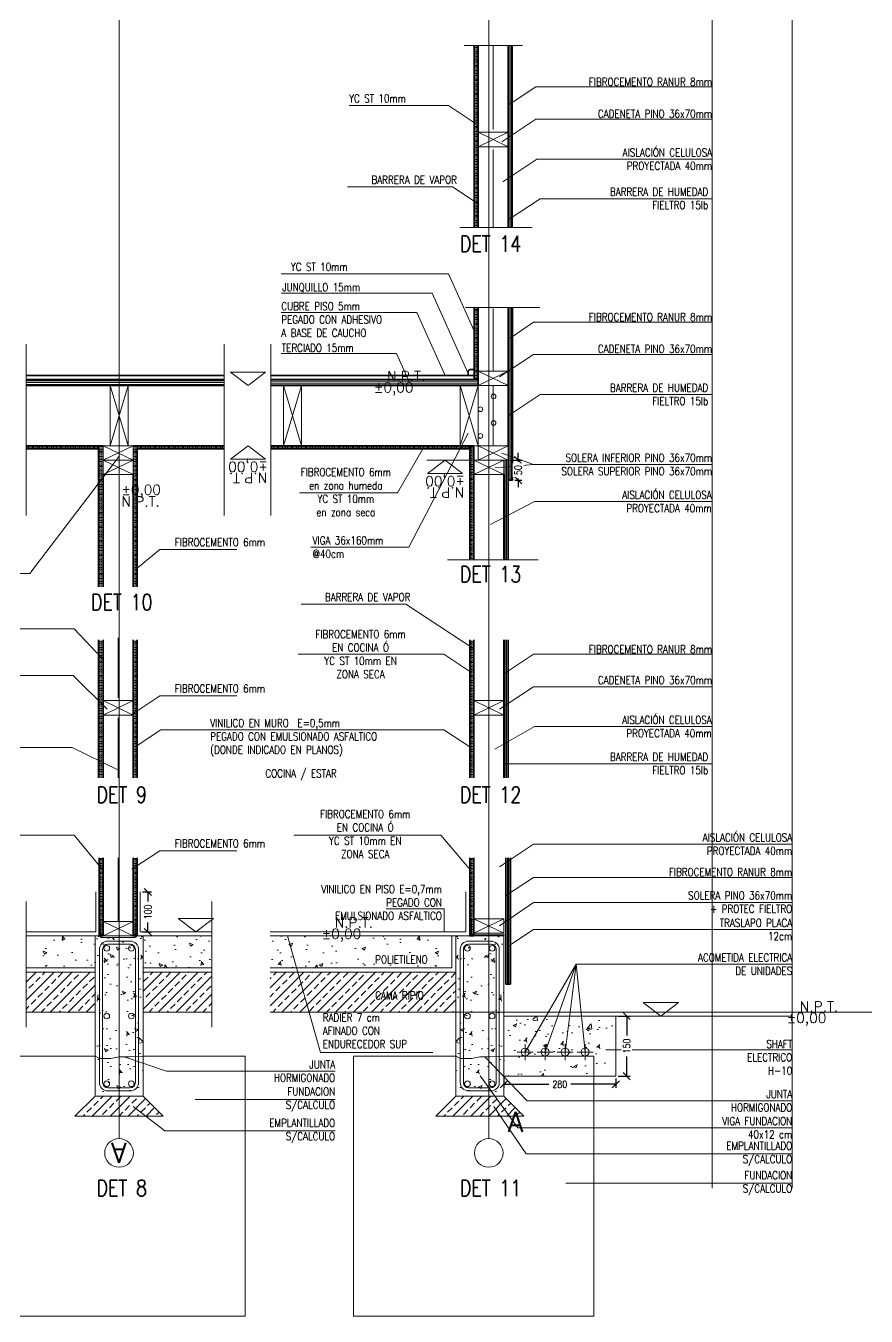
# Model space of a CAD drawing. Header units: metres. Extents: x -2 to 690, y -116 to 73.
# Drawn here: x 513.34 to 515.439, y 6.736 to 9.96 of the extents above; entities that cross this region are included whole.
import ezdxf
from ezdxf.enums import TextEntityAlignment as Align

# ---------------------------------------------------------------- set-up
doc = ezdxf.new("R2010")
doc.units = ezdxf.units.M
doc.header["$LTSCALE"] = 5
doc.header["$MEASUREMENT"] = 0
doc.linetypes.add('HIDDEN', pattern=[0.375, 0.25, -0.125])
doc.layers.get('0').update_dxf_attribs({"color": 30})
doc.layers.get('DEFPOINTS').update_dxf_attribs({"color": 210})
doc.layers.add('_AUX', color=210, linetype='Continuous', lineweight=18, plot=False)
for name, color, linetype, lineweight in [('A-ANNO-DIMS', 3, 'Continuous', 18), ('A-ANNO-SYMB', 3, 'Continuous', 18), ('A-ANNO-TEXT', 3, 'Continuous', 18), ('A-DETL-PATT', 8, 'Continuous', 18), ('A-ELEV-IDEN', 3, 'Continuous', 18), ('A-ELEV-MBE1', 7, 'Continuous', 35), ('A-WALL-PATT', 8, 'Continuous', 18), ('A-WALL-STUD', 3, 'Continuous', 18)]:
    doc.layers.add(name, color=color, linetype=linetype, lineweight=lineweight)
doc.styles.add('E-ROMANS', font='romans.shx', dxfattribs={"width": 0.8})
doc.dimstyles.new('E-0010_TICK_18', dxfattribs={"dimscale": 0.001, "dimtxt": 18, "dimasz": 18, "dimexe": 9, "dimexo": 6, "dimgap": 9, "dimtad": 0, "dimdec": 0, "dimlfac": 1000, "dimzin": 0, "dimdsep": 46, "dimtxsty": 'E-ROMANS', "dimblk": 'OBLIQUE', "dimcen": 9, "dimclrd": 256, "dimclre": 256, "dimclrt": 256, "dimadec": 0, "dimazin": 0, "dimtfac": 1, "dimtdec": 0, "dimtmove": 1, "dimatfit": 3, "dimldrblk": 'OPEN90', "dimfxl": 1, "dimtfill": 1, "dimtolj": 1, "dimtzin": 0, "dimarcsym": 0})
pattern_1 = [(0, (2.196375, 0), (0, 0.00635), []), (0, (2.196375, 0.003175), (0, 0.00635), [0.003175, -0.0015875])]
pattern_2 = [(90, (-2e-13, 0), (-0.003175, 7e-19), [])]
pattern_3 = [(90, (-2e-13, 0), (-0.00635, 1e-17), []), (90, (-0.003175, 0), (-0.00635, 1e-17), [0.003175, -0.0015875])]
pattern_4 = [(180, (1025.8701426, -2e-12), (1e-17, 0.00635), []), (180, (1025.8701426, 0.003175), (1e-17, 0.00635), [0.003175, -0.0015875])]
pattern_5 = [(180, (1025.8701426, 0.477), (1e-17, 0.00635), []), (180, (1025.8701426, 0.480175), (1e-17, 0.00635), [0.003175, -0.0015875])]

# ---------------------------------------------------------------- blocks, each defined once
blk = doc.blocks.new('_Oblique')
at = {"color": 0, "linetype": 'ByBlock', "lineweight": -2}
blk.add_line((-0.5, -0.5), (0.5, 0.5), dxfattribs=at)
blk = doc.blocks.new('*D1067')
at = {"layer": 'A-ANNO-DIMS', "lineweight": -2, "transparency": 16777216}
for p, q in [((514.5508, 8.8754), (514.5788, 8.8754)), ((514.5698, 8.8754), (514.5698, 8.8934)), ((514.5698, 8.8754), (514.5698, 8.8711)), ((514.5618, 8.8254), (514.5788, 8.8254)), ((514.5698, 8.8254), (514.5698, 8.8298)), ((514.5698, 8.8254), (514.5698, 8.8074))]:
    blk.add_line(p, q, dxfattribs=at)
at = {"layer": 'A-ANNO-DIMS', "lineweight": -2, "transparency": 16777216, "xscale": 0.018, "yscale": 0.018, "zscale": 0.018}
for p, rotation in [((514.5698, 8.8754), 270), ((514.5698, 8.8254), 90)]:
    blk.add_blockref('_Oblique', p, dxfattribs=dict(at, rotation=rotation))
at = {"layer": 'A-ANNO-DIMS', "transparency": 16777216, "insert": (514.5698, 8.8504), "char_height": 0.018, "attachment_point": 5, "rotation": 90, "style": 'E-ROMANS', "bg_fill": 3, "box_fill_scale": 1.25, "bg_fill_color": 256, "bg_fill_true_color": 13158600, "bg_fill_transparency": 0}
blk.add_mtext('\\A1;50', dxfattribs=at)
at = {"layer": 'DEFPOINTS', "color": 0, "transparency": 16777216}
for p in [(514.5448, 8.8754), (514.5698, 8.8754), (514.5558, 8.8254)]:
    blk.add_point(p, dxfattribs=at)
blk = doc.blocks.new('_Open90')
at = {"color": 0, "linetype": 'ByBlock', "lineweight": -2}
for p, q in [((0, 0), (-1, 0)), ((-0.5, 0.5), (0, 0)), ((0, 0), (-0.5, -0.5))]:
    blk.add_line(p, q, dxfattribs=at)
blk = doc.blocks.new('*D1111')
at = {"layer": 'A-ANNO-DIMS', "lineweight": -2, "transparency": 16777216}
for p, q in [((514.5338, 7.3304), (514.5338, 7.3068)), ((514.8138, 7.3304), (514.8138, 7.3068)), ((514.5338, 7.3158), (514.6463, 7.3158)), ((514.8138, 7.3158), (514.7013, 7.3158))]:
    blk.add_line(p, q, dxfattribs=at)
at = {"layer": 'DEFPOINTS', "color": 0, "transparency": 16777216}
for p in [(514.5338, 7.3364), (514.8138, 7.3364), (514.8138, 7.3158)]:
    blk.add_point(p, dxfattribs=at)
at = {"layer": 'A-ANNO-DIMS', "lineweight": -2, "transparency": 16777216, "xscale": 0.018, "yscale": 0.018, "zscale": 0.018, "rotation": 180}
blk.add_blockref('_Oblique', (514.5338, 7.3158), dxfattribs=at)
at = {"layer": 'A-ANNO-DIMS', "lineweight": -2, "transparency": 16777216, "xscale": 0.018, "yscale": 0.018, "zscale": 0.018}
blk.add_blockref('_Oblique', (514.8138, 7.3158), dxfattribs=at)
at = {"layer": 'A-ANNO-DIMS', "transparency": 16777216, "insert": (514.6738, 7.3158), "char_height": 0.018, "attachment_point": 5, "style": 'E-ROMANS', "bg_fill": 3, "box_fill_scale": 1.25, "bg_fill_color": 256, "bg_fill_true_color": 13158600, "bg_fill_transparency": 0}
blk.add_mtext('\\A1;280', dxfattribs=at)
blk = doc.blocks.new('*D1112')
at = {"layer": 'A-ANNO-DIMS', "lineweight": -2, "transparency": 16777216}
for p, q in [((514.8198, 7.4864), (514.8498, 7.4864)), ((514.8408, 7.4864), (514.8408, 7.4379)), ((514.8408, 7.3364), (514.8408, 7.385)), ((514.8198, 7.3364), (514.8498, 7.3364))]:
    blk.add_line(p, q, dxfattribs=at)
at = {"layer": 'DEFPOINTS', "color": 0, "transparency": 16777216}
for p in [(514.8138, 7.4864), (514.8408, 7.4864), (514.8138, 7.3364)]:
    blk.add_point(p, dxfattribs=at)
at = {"layer": 'A-ANNO-DIMS', "lineweight": -2, "transparency": 16777216, "xscale": 0.018, "yscale": 0.018, "zscale": 0.018}
for p, rotation in [((514.8408, 7.4864), 90), ((514.8408, 7.3364), 270)]:
    blk.add_blockref('_Oblique', p, dxfattribs=dict(at, rotation=rotation))
at = {"layer": 'A-ANNO-DIMS', "transparency": 16777216, "insert": (514.8408, 7.4114), "char_height": 0.018, "attachment_point": 5, "rotation": 90, "style": 'E-ROMANS', "bg_fill": 3, "box_fill_scale": 1.25, "bg_fill_color": 256, "bg_fill_true_color": 13158600, "bg_fill_transparency": 0}
blk.add_mtext('\\A1;150', dxfattribs=at)
blk = doc.blocks.new('*D108')
at = {"layer": 'A-ANNO-DIMS', "lineweight": -2, "transparency": 16777216}
for p, q in [((513.6314, 7.7964), (513.6539, 7.7964)), ((513.6449, 7.7964), (513.6449, 7.7729)), ((513.6449, 7.6964), (513.6449, 7.72)), ((513.6314, 7.6964), (513.6539, 7.6964))]:
    blk.add_line(p, q, dxfattribs=at)
at = {"layer": 'DEFPOINTS', "color": 0, "transparency": 16777216}
for p in [(513.6254, 7.7964), (513.6449, 7.7964), (513.6254, 7.6964)]:
    blk.add_point(p, dxfattribs=at)
at = {"layer": 'A-ANNO-DIMS', "lineweight": -2, "transparency": 16777216, "xscale": 0.018, "yscale": 0.018, "zscale": 0.018}
for p, rotation in [((513.6449, 7.7964), 90), ((513.6449, 7.6964), 270)]:
    blk.add_blockref('_Oblique', p, dxfattribs=dict(at, rotation=rotation))
at = {"layer": 'A-ANNO-DIMS', "transparency": 16777216, "insert": (513.6449, 7.7464), "char_height": 0.018, "attachment_point": 5, "rotation": 90, "style": 'E-ROMANS', "bg_fill": 3, "box_fill_scale": 1.25, "bg_fill_color": 256, "bg_fill_true_color": 13158600, "bg_fill_transparency": 0}
blk.add_mtext('\\A1;100', dxfattribs=at)

msp = doc.modelspace()

# ---------------------------------------------------------------- hatches: boundary and pattern name
at = {"layer": 'A-DETL-PATT'}
h = msp.add_hatch(dxfattribs=at)
h.set_pattern_fill('BRASS', color=256, scale=0.001, style=0)
h.set_pattern_definition(pattern_1)
h.paths.add_polyline_path([(514.4698, 9.9114), (514.4598, 9.9114), (514.4598, 9.4564), (514.4698, 9.4564)])
h = msp.add_hatch(dxfattribs=at)
h.set_pattern_fill('ANSI31', color=256, scale=0.001, angle=45, style=0)
h.set_pattern_definition(pattern_2)
h.paths.add_polyline_path([(514.5548, 9.9114), (514.5448, 9.9114), (514.5448, 9.4564), (514.5548, 9.4564)])
h = msp.add_hatch(dxfattribs=at)
h.set_pattern_fill('BRASS', color=256, scale=0.001, style=0)
h.set_pattern_definition(pattern_1)
h.paths.add_polyline_path([(514.4698, 9.2564), (514.4598, 9.2564), (514.4598, 9.0764), (514.4698, 9.0764), (514.4698, 9.1114)])
h = msp.add_hatch(dxfattribs=at)
h.set_pattern_fill('ANSI31', color=256, scale=0.001, angle=45, style=0)
h.set_pattern_definition(pattern_2)
h.paths.add_polyline_path([(514.5558, 9.2564), (514.5448, 9.2564), (514.5448, 9.0974), (514.5448, 9.0974), (514.5448, 9.0614), (514.5448, 9.0614), (514.5448, 8.9114), (514.5448, 8.8754), (514.5448, 8.8254), (514.5558, 8.8254)])
h = msp.add_hatch(dxfattribs=at)
h.set_pattern_fill('ANSI31', color=256, scale=0.0015, angle=135, style=0)
h.set_pattern_definition([(180, (-52.3803666, -18.7060176), (-1e-17, -0.0047625), [])])
h.paths.add_polyline_path([(513.835, 9.0764), (513.5727, 9.0764), (513.5727, 9.0614), (513.5952, 9.0614), (513.5952, 9.0614), (513.835, 9.0614)])
h.paths.add_polyline_path([(513.5727, 9.0764), (513.3406, 9.0764), (513.3406, 9.0614), (513.5502, 9.0614), (513.5502, 9.0614), (513.5727, 9.0614)])
h = msp.add_hatch(dxfattribs=at)
h.set_pattern_fill('ANSI31', color=256, scale=0.0015, angle=135, style=0)
h.set_pattern_definition([(180, (6.390007, 0), (-4e-19, -0.0047625), [])])
h.paths.add_polyline_path([(514.4698, 9.0764), (513.952, 9.0764), (513.952, 9.0614), (514.4698, 9.0614)])
h = msp.add_hatch(dxfattribs=at)
h.set_pattern_fill('BRASS', color=256, scale=0.001, angle=90, style=0)
h.set_pattern_definition(pattern_3)
h.paths.add_polyline_path([(513.5217, 8.9114), (513.3406, 8.9114), (513.3406, 8.9034), (513.5217, 8.9034)])
h = msp.add_hatch(dxfattribs=at)
h.set_pattern_fill('BRASS', color=256, scale=0.001, style=0)
h.set_pattern_definition([(360, (-2e-13, 0), (1e-17, 0.00635), []), (360, (-2e-13, 0.003175), (1e-17, 0.00635), [0.003175, -0.0015875])])
h.paths.add_polyline_path([(513.5327, 8.9114), (513.5217, 8.9114), (513.5217, 8.9007), (513.5327, 8.9007)])
h.paths.add_polyline_path([(513.6177, 8.9114), (513.6077, 8.9114), (513.6077, 8.9007), (513.6177, 8.9007)])
h = msp.add_hatch(dxfattribs=at)
h.set_pattern_fill('BRASS', color=256, scale=0.001, style=0)
h.set_pattern_definition(pattern_5)
h.paths.add_polyline_path([(513.5227, 8.5584), (513.5227, 8.9034), (513.5327, 8.9034), (513.5327, 8.5584)])
h = msp.add_hatch(dxfattribs=at)
h.set_pattern_fill('BRASS', color=256, scale=0.001, style=0)
h.set_pattern_definition(pattern_5)
h.paths.add_polyline_path([(513.6077, 8.9034), (513.6177, 8.9034), (513.6177, 8.5584), (513.6077, 8.5584)])
h = msp.add_hatch(dxfattribs=at)
h.set_pattern_fill('BRASS', color=256, scale=0.001, angle=90, style=0)
h.set_pattern_definition(pattern_3)
h.paths.add_polyline_path([(513.835, 8.9114), (513.6177, 8.9114), (513.6177, 8.9034), (513.835, 8.9034)])
h = msp.add_hatch(dxfattribs=at)
h.set_pattern_fill('BRASS', color=256, scale=0.001, angle=90, style=0)
h.set_pattern_definition([(90, (2.196375, 0), (-0.00635, 4e-19), []), (90, (2.1932, 0), (-0.00635, 4e-19), [0.003175, -0.0015875])])
h.paths.add_polyline_path([(514.4558, 8.9114), (514.4208, 8.9114), (513.952, 8.9114), (513.952, 8.9034), (514.4558, 8.9034)])
h = msp.add_hatch(dxfattribs=at)
h.set_pattern_fill('BRASS', color=256, scale=0.001, style=0)
h.set_pattern_definition(pattern_1)
h.paths.add_polyline_path([(514.4588, 8.9114), (514.4488, 8.9114), (514.4488, 8.6264), (514.4588, 8.6264)])
h = msp.add_hatch(dxfattribs=at)
h.set_pattern_fill('ANSI31', color=256, scale=0.001, angle=45, style=0)
h.set_pattern_definition(pattern_2)
h.paths.add_polyline_path([(514.5448, 8.8754), (514.5338, 8.8754), (514.5338, 8.8394), (514.5338, 8.6264), (514.5448, 8.6264)])
h = msp.add_hatch(dxfattribs=at)
h.set_pattern_fill('BRASS', color=256, scale=0.001, style=0)
h.set_pattern_definition(pattern_4)
h.paths.add_polyline_path([(513.5227, 8.0814), (513.5227, 8.4264), (513.5327, 8.4264), (513.5327, 8.0814)])
h = msp.add_hatch(dxfattribs=at)
h.set_pattern_fill('BRASS', color=256, scale=0.001, style=0)
h.set_pattern_definition(pattern_4)
h.paths.add_polyline_path([(513.6077, 8.4264), (513.6177, 8.4264), (513.6177, 8.0814), (513.6077, 8.0814)])
h = msp.add_hatch(dxfattribs=at)
h.set_pattern_fill('BRASS', color=256, scale=0.001, style=0)
h.set_pattern_definition(pattern_1)
h.paths.add_polyline_path([(514.4588, 8.4264), (514.4488, 8.4264), (514.4488, 8.0814), (514.4588, 8.0814)])
h = msp.add_hatch(dxfattribs=at)
h.set_pattern_fill('ANSI31', color=256, scale=0.001, angle=45, style=0)
h.set_pattern_definition(pattern_2)
h.paths.add_polyline_path([(514.5438, 8.0814), (514.5438, 8.4264), (514.5338, 8.4264), (514.5338, 8.0814)])
h = msp.add_hatch(dxfattribs=at)
h.set_pattern_fill('BRASS', color=256, scale=0.001, style=0)
h.set_pattern_definition([(360, (1.2703243, 5e-13), (1e-17, 0.00635), []), (360, (1.2703243, 0.003175), (1e-17, 0.00635), [0.003175, -0.0015875])])
h.paths.add_polyline_path([(513.5327, 7.8814), (513.5227, 7.8814), (513.5227, 7.6864), (513.5327, 7.6864)])
h = msp.add_hatch(dxfattribs=at)
h.set_pattern_fill('BRASS', color=256, scale=0.001, style=0)
h.set_pattern_definition([(180, (1025.8701426, -2e-12), (1e-17, 0.00635), []), (180, (1025.8701426, 0.003175), (1e-17, 0.00635), [0.003175, -0.0015875])])
h.paths.add_polyline_path([(513.6077, 7.8814), (513.6177, 7.8814), (513.6177, 7.6864), (513.6077, 7.6864)])
h = msp.add_hatch(dxfattribs=at)
h.set_pattern_fill('BRASS', color=256, scale=0.001, style=0)
h.set_pattern_definition(pattern_1)
h.paths.add_polyline_path([(514.4588, 7.8814), (514.4488, 7.8814), (514.4488, 7.6864), (514.4588, 7.6864)])
h = msp.add_hatch(dxfattribs=at)
h.set_pattern_fill('ANSI31', color=256, scale=0.001, angle=45, style=0)
h.set_pattern_definition([(90, (0.0055, 0), (-0.003175, 7e-19), [])])
h.paths.add_polyline_path([(514.5503, 7.8738), (514.5393, 7.8665), (514.5393, 7.708), (514.5503, 7.7153)])
h.paths.add_polyline_path([(514.5503, 7.8814), (514.5393, 7.8814), (514.5393, 7.8665), (514.5503, 7.8738)])
h.paths.add_polyline_path([(514.5503, 7.7153), (514.5393, 7.708), (514.5393, 7.6864), (514.5393, 7.5664), (514.5503, 7.5664)])
h = msp.add_hatch(dxfattribs=at)
h.set_pattern_fill('AR-CONC', color=256, scale=0.0005, style=0)
h.set_pattern_definition([(130, (728.1865, -37.9141), (-0.091092334, -0.007969543), [0.009525, -0.104775]), (185, (728.1865, -37.9141), (0.017621413, 0.09552832), [0.00762, -0.08382]), (79.549, (728.17891, -37.91476), (-0.07347125, 0.087558344), [0.008095, -0.089045]), (133.8158, (728.1865, -37.8887), (-0.13553952, -0.021021164), [0.0142875, -0.1571625]), (83.3644, (728.1752, -37.89045), (-0.11870212, 0.12371278), [0.0121425, -0.1335675]), (188.816, (728.1865, -37.8887), (-0.1187023, 0.12371256), [0.01143, -0.12573]), (159, (728.1738, -37.89505), (-0.07580744, -0.05113276), [0.009525, -0.104775]), (214, (728.1738, -37.89505), (-0.030901014, 0.092093983), [0.00762, -0.08382]), (108.5486, (728.16748, -37.89931), (-0.106708245, 0.04096143), [0.008095, -0.089045]), (142.5, (728.186497, -37.914097), (-0.0015443016, 0.0422775194), [0, -0.082804, 0, -0.08509, 0, -0.0841375]), (172.5, (728.186497, -37.914097), (-0.033409831, 0.050090287), [0, -0.048514, 0, -0.080899, 0, -0.0320675]), (212.5, (728.21482, -37.914097), (-0.0677952976, -0.002864372), [0, -0.03175, 0, -0.09906, 0, -0.131445]), (222.5, (728.22752, -37.914097), (-0.07406459, 0.012713246), [0, -0.041275, 0, -0.065786, 0, -0.093345])])
h.paths.add_polyline_path([(513.8046, 7.6864), (513.8046, 7.6078), (513.838, 7.6078), (513.83, 7.6064), (513.3808, 7.6064), (513.3808, 7.6864)])
h = msp.add_hatch(dxfattribs=at)
h.set_pattern_fill('AR-CONC', color=256, scale=0.0005, style=0)
h.set_pattern_definition([(130, (1025.85014, -2e-12), (-0.091092334, -0.007969543), [0.009525, -0.104775]), (185, (1025.85014, -2e-12), (0.017621413, 0.095528321), [0.00762, -0.08382]), (79.549, (1025.84255, -0.00066), (-0.073471251, 0.087558344), [0.008095, -0.089045]), (133.8158, (1025.85014, 0.0254), (-0.13553952, -0.021021164), [0.0142875, -0.1571625]), (83.3644, (1025.83885, 0.02365), (-0.118702117, 0.123712778), [0.0121425, -0.1335675]), (188.816, (1025.85014, 0.0254), (-0.118702303, 0.12371256), [0.01143, -0.12573]), (159, (1025.83744, 0.01905), (-0.07580744, -0.051132759), [0.009525, -0.104775]), (214, (1025.83744, 0.01905), (-0.030901014, 0.092093983), [0.00762, -0.08382]), (108.5486, (1025.831125, 0.01479), (-0.106708245, 0.040961429), [0.008095, -0.089045]), (142.5, (1025.850143, -2e-12), (-0.0015443016, 0.0422775194), [0, -0.082804, 0, -0.08509, 0, -0.0841375]), (172.5, (1025.850143, -2e-12), (-0.0334098313, 0.0500902874), [0, -0.048514, 0, -0.080899, 0, -0.0320675]), (212.5, (1025.878464, -2e-12), (-0.0677952976, -0.002864372), [0, -0.03175, 0, -0.09906, 0, -0.131445]), (222.5, (1025.891164, -2e-12), (-0.074064591, 0.0127132455), [0, -0.041275, 0, -0.065786, 0, -0.093345])])
h.paths.add_polyline_path([(513.5127, 7.6864), (513.5127, 7.2864), (513.6327, 7.2864), (513.6327, 7.6864)])
h = msp.add_hatch(dxfattribs=at)
h.set_pattern_fill('AR-CONC', color=256, scale=0.0005, style=0)
h.set_pattern_definition([(50, (299.56811, -37.9141), (0.091092334, -0.007969543), [0.009525, -0.104775]), (355, (299.56811, -37.9141), (-0.017621413, 0.09552832), [0.00762, -0.08382]), (100.451, (299.5757, -37.91476), (0.07347125, 0.087558344), [0.008095, -0.089045]), (46.1842, (299.56811, -37.8887), (0.13553952, -0.021021164), [0.0142875, -0.1571625]), (96.6356, (299.57941, -37.89045), (0.11870212, 0.12371278), [0.0121425, -0.1335675]), (351.184, (299.56811, -37.8887), (0.1187023, 0.12371256), [0.01143, -0.12573]), (21, (299.58081, -37.89505), (0.07580744, -0.05113276), [0.009525, -0.104775]), (326, (299.58081, -37.89505), (0.030901014, 0.092093983), [0.00762, -0.08382]), (71.4514, (299.58713, -37.89931), (0.106708245, 0.04096143), [0.008095, -0.089045]), (37.5, (299.568112, -37.914097), (0.0015443016, 0.0422775194), [0, -0.082804, 0, -0.08509, 0, -0.0841375]), (7.5, (299.568112, -37.914097), (0.033409831, 0.050090287), [0, -0.048514, 0, -0.080899, 0, -0.0320675]), (327.5, (299.53979, -37.914097), (0.0677952976, -0.002864372), [0, -0.03175, 0, -0.09906, 0, -0.131445]), (317.5, (299.52709, -37.914097), (0.07406459, 0.012713246), [0, -0.041275, 0, -0.065786, 0, -0.093345])])
h.paths.add_polyline_path([(513.95, 7.6864), (513.95, 7.6078), (513.9166, 7.6078), (513.9246, 7.6064), (514.3738, 7.6064), (514.3738, 7.6864)])
h = msp.add_hatch(dxfattribs=at)
h.set_pattern_fill('AR-CONC', color=256, scale=0.01, style=0)
h.set_pattern_definition([(130, (635.9493, 583.808), (-1.8218467, -0.159391), [0.1905, -2.0955]), (185, (635.9493, 583.808), (0.352428, 1.9105664), [0.1524, -1.6764]), (79.549, (635.7975, 583.7948), (-1.469425, 1.751167), [0.1619, -1.7809]), (133.8158, (635.9493, 584.316), (-2.71079, -0.420423), [0.28575, -3.14325]), (83.3644, (635.7234, 584.281), (-2.374042, 2.474256), [0.24285, -2.67135]), (188.816, (635.9493, 584.316), (-2.374046, 2.474251), [0.2286, -2.5146]), (159, (635.6953, 584.189), (-1.5161488, -1.022655), [0.1905, -2.0955]), (214, (635.6953, 584.189), (-0.61802, 1.8418797), [0.1524, -1.6764]), (108.5486, (635.569, 584.1038), (-2.134165, 0.8192286), [0.1619, -1.7809]), (142.5, (635.9493, 583.80804), (-0.030886, 0.8455504), [0, -1.65608, 0, -1.7018, 0, -1.68275]), (172.5, (635.9493, 583.808), (-0.6681966, 1.0018057), [0, -0.97028, 0, -1.61798, 0, -0.64135]), (212.5, (636.51573, 583.80804), (-1.35590595, -0.05728744), [0, -0.635, 0, -1.9812, 0, -2.6289]), (222.5, (636.7697, 583.808), (-1.4812918, 0.254265), [0, -0.8255, 0, -1.31572, 0, -1.8669])])
h.paths.add_polyline_path([(514.5338, 7.6864), (514.5338, 7.2864), (514.3838, 7.2864), (514.3838, 7.6864)])
h = msp.add_hatch(dxfattribs=at)
h.set_pattern_fill('AR-CONC', color=256, scale=0.0005, style=0)
h.set_pattern_definition([(50, (2.196375, 0), (0.091092334, -0.007969543), [0.009525, -0.104775]), (355, (2.196375, 0), (-0.017621413, 0.095528321), [0.00762, -0.08382]), (100.451, (2.20397, -0.00066), (0.073471251, 0.087558344), [0.008095, -0.089045]), (46.1842, (2.19637, 0.0254), (0.13553952, -0.021021164), [0.0142875, -0.1571625]), (96.6356, (2.20767, 0.02365), (0.118702117, 0.123712778), [0.0121425, -0.1335675]), (351.184, (2.19637, 0.0254), (0.118702303, 0.12371256), [0.01143, -0.12573]), (21, (2.209075, 0.01905), (0.07580744, -0.051132759), [0.009525, -0.104775]), (326, (2.209075, 0.01905), (0.030901014, 0.092093983), [0.00762, -0.08382]), (71.4514, (2.21539, 0.01479), (0.106708245, 0.040961429), [0.008095, -0.089045]), (37.5, (2.196375, 0), (0.0015443016, 0.0422775194), [0, -0.082804, 0, -0.08509, 0, -0.0841375]), (7.5, (2.196375, 0), (0.0334098313, 0.0500902874), [0, -0.048514, 0, -0.080899, 0, -0.0320675]), (327.5, (2.168054, 0), (0.0677952976, -0.002864372), [0, -0.03175, 0, -0.09906, 0, -0.131445]), (317.5, (2.155354, 0), (0.074064591, 0.0127132455), [0, -0.041275, 0, -0.065786, 0, -0.093345])])
h.paths.add_polyline_path([(514.5338, 7.6864), (514.5338, 7.2864), (514.4138, 7.2864), (514.4138, 7.6864)])
h = msp.add_hatch(dxfattribs=at)
h.set_pattern_fill('BRASS', color=256, scale=0.005, angle=45, style=0)
h.set_pattern_definition([(45, (-52.380367, -18.706018), (-0.0224506403, 0.0224506403), []), (45, (-52.391592, -18.694792), (-0.0224506403, 0.0224506403), [0.015875, -0.0079375])])
h.paths.add_polyline_path([(513.8046, 7.5964), (513.6327, 7.5964), (513.6327, 7.4964), (513.8046, 7.4964)])
h.paths.add_polyline_path([(513.5127, 7.5964), (513.3408, 7.5964), (513.3408, 7.4964), (513.5127, 7.4964)])
h = msp.add_hatch(dxfattribs=at)
h.set_pattern_fill('BRASS', color=256, scale=0.005, angle=45, style=0)
h.set_pattern_definition([(45, (2.196375, 0), (-0.0224506403, 0.0224506403), []), (45, (2.18515, 0.011225), (-0.0224506403, 0.0224506403), [0.015875, -0.0079375])])
h.paths.add_polyline_path([(514.4138, 7.5964), (513.95, 7.5964), (513.95, 7.4964), (514.4138, 7.4964)])
h = msp.add_hatch(dxfattribs=at)
h.set_pattern_fill('AR-CONC', color=256, scale=0.0005, style=0)
h.set_pattern_definition([(50, (-2e-13, 0), (0.091092334, -0.007969543), [0.009525, -0.104775]), (355, (-2e-13, 0), (-0.017621413, 0.095528321), [0.00762, -0.08382]), (100.451, (0.00759, -0.00066), (0.073471251, 0.087558344), [0.008095, -0.089045]), (46.1842, (-2e-13, 0.0254), (0.13553952, -0.021021164), [0.0142875, -0.1571625]), (96.6356, (0.0113, 0.02365), (0.118702117, 0.123712778), [0.0121425, -0.1335675]), (351.184, (-2e-13, 0.0254), (0.118702303, 0.12371256), [0.01143, -0.12573]), (21, (0.0127, 0.01905), (0.07580744, -0.051132759), [0.009525, -0.104775]), (326, (0.0127, 0.01905), (0.030901014, 0.092093983), [0.00762, -0.08382]), (71.4514, (0.01902, 0.01479), (0.106708245, 0.040961429), [0.008095, -0.089045]), (37.5, (-2e-13, 0), (0.0015443016, 0.0422775194), [0, -0.082804, 0, -0.08509, 0, -0.0841375]), (7.5, (-2e-13, 0), (0.0334098313, 0.0500902874), [0, -0.048514, 0, -0.080899, 0, -0.0320675]), (327.5, (-0.02832, 0), (0.0677952976, -0.002864372), [0, -0.03175, 0, -0.09906, 0, -0.131445]), (317.5, (-0.04102, 0), (0.074064591, 0.0127132455), [0, -0.041275, 0, -0.065786, 0, -0.093345])])
h.paths.add_polyline_path([(514.5338, 7.4864), (514.8138, 7.4864), (514.8138, 7.3364), (514.5338, 7.3364)])
h = msp.add_hatch(dxfattribs=at)
h.set_pattern_fill('BRASS', color=256, scale=0.005, angle=45, style=0)
h.set_pattern_definition([(45, (11.187532, 1e-06), (-0.0224506403, 0.0224506403), []), (45, (11.176306, 0.011227), (-0.0224506403, 0.0224506403), [0.015875, -0.0079375])])
h.paths.add_polyline_path([(513.5952, 7.2864), (513.5127, 7.2864), (513.4627, 7.2364), (513.5952, 7.2364)])
h.paths.add_polyline_path([(513.6304, 7.2864), (513.5952, 7.2864), (513.5952, 7.2364), (513.6571, 7.2364)])
h.paths.add_polyline_path([(513.6327, 7.2864), (513.6304, 7.2864), (513.6571, 7.2364), (513.6827, 7.2364)])

# ---------------------------------------------------------------- linework, layer by layer
at = {"layer": '_AUX'}
msp.add_line((514.4244, 9.4564), (514.605, 9.4564), dxfattribs=at)
for points in [[(515.0543, 7.0565), (515.0543, 11.2029)], [(515.2543, 7.0565), (515.2543, 10.931)], [(514.4347, 9.9114), (514.5807, 9.9114)], [(514.4384, 9.2564), (514.6236, 9.2564)], [(513.3406, 9.1649), (513.3406, 8.7373)], [(513.835, 9.1649), (513.835, 8.7373)], [(513.952, 9.1649), (513.952, 8.7373)], [(514.393, 8.6264), (514.6194, 8.6264)], [(513.3408, 7.4589), (513.3408, 7.7723)], [(513.8046, 7.4589), (513.8046, 7.7723)]]:
    msp.add_lwpolyline(points, dxfattribs=at)
for points in [[(513.5238, 7.6527), (513.5238, 7.3202, 0.414214), (513.5448, 7.2992), (513.6006, 7.2992, 0.414214), (513.6216, 7.3202), (513.6216, 7.6527, 0.414214), (513.6006, 7.6737), (513.5448, 7.6737, 0.414214)], [(514.5227, 7.6527), (514.5227, 7.3202, -0.414214), (514.5017, 7.2992), (514.4459, 7.2992, -0.414214), (514.4249, 7.3202), (514.4249, 7.6527, -0.414214), (514.4459, 7.6737), (514.5017, 7.6737, -0.414214)], [(513.5318, 7.6527), (513.5318, 7.3202, 0.414214), (513.5448, 7.3072), (513.6006, 7.3072, 0.414214), (513.6136, 7.3202), (513.6136, 7.6527, 0.414214), (513.6006, 7.6657), (513.5448, 7.6657, 0.414214)], [(514.5147, 7.6527), (514.5147, 7.3202, -0.414214), (514.5017, 7.3072), (514.4459, 7.3072, -0.414214), (514.4329, 7.3202), (514.4329, 7.6527, -0.414214), (514.4459, 7.6657), (514.5017, 7.6657, -0.414214)]]:
    msp.add_lwpolyline(points, format="xyb", close=True, dxfattribs=at)
for centre in [(513.542, 7.6555), (513.6035, 7.6555), (514.443, 7.6555), (514.5046, 7.6555), (513.542, 7.4864), (513.6035, 7.4864), (514.443, 7.4864), (514.5046, 7.4864), (513.542, 7.3173), (513.6035, 7.3173), (514.443, 7.3173), (514.5046, 7.3173)]:
    msp.add_circle(centre, 0.00714, dxfattribs=at)
at = {"layer": 'A-ANNO-DIMS'}
for centre in [(514.5083, 9.0346), (514.4754, 9.0023), (514.5083, 8.9681), (514.4754, 8.9359)]:
    msp.add_circle(centre, 0.00581, dxfattribs=at)
at = {"layer": 'A-ANNO-SYMB', "ltscale": 10}
for p, q in [((514.4963, 12.1783), (514.4963, 7.1802)), ((513.5727, 10.7744), (513.5727, 7.1802))]:
    msp.add_line(p, q, dxfattribs=at)
at = {"layer": 'A-ANNO-SYMB', "linetype": 'HIDDEN', "ltscale": 10}
msp.add_line((514.4038, 7.6864), (514.4038, 7.6064), dxfattribs=at)
at = {"layer": 'A-ANNO-SYMB'}
for points in [[(513.8509, 9.0954), (513.9389, 9.0954)], [(513.8509, 9.0954), (513.8949, 9.0614), (513.9389, 9.0954)], [(513.5502, 8.9114), (513.5502, 9.0614), (513.5952, 9.0614), (513.5952, 8.9114), (513.5502, 8.9114)], [(513.5952, 8.9114), (513.5502, 9.0614)], [(513.5952, 9.0614), (513.5502, 8.9114)], [(514.0288, 8.9114), (514.0288, 9.0614), (513.9838, 9.0614), (513.9838, 8.9114), (514.0288, 8.9114)], [(513.9838, 8.9114), (514.0288, 9.0614)], [(513.9838, 9.0614), (514.0288, 8.9114)], [(514.4698, 8.9114), (514.4698, 9.0614), (514.4248, 9.0614), (514.4248, 8.9114), (514.4698, 8.9114)], [(514.4248, 8.9114), (514.4698, 9.0614)], [(514.4248, 9.0614), (514.4698, 8.9114)], [(513.8509, 8.8775), (513.8949, 8.9114), (513.9389, 8.8775)], [(513.8509, 8.8775), (513.9389, 8.8775)], [(514.343, 8.8415), (514.387, 8.8754), (514.4311, 8.8415)], [(514.343, 8.8415), (514.4311, 8.8415)], [(513.7205, 7.7304), (513.8085, 7.7304)], [(513.7205, 7.7304), (513.7645, 7.6964), (513.8085, 7.7304)], [(513.3408, 7.6864), (513.8046, 7.6864)], [(513.5127, 7.6864), (513.5127, 7.2864), (513.6327, 7.2864), (513.6327, 7.6864), (513.5127, 7.6864)], [(514.4138, 7.6864), (513.95, 7.6864)], [(514.5338, 7.6864), (514.5338, 7.2864), (514.4138, 7.2864), (514.4138, 7.6864), (514.5338, 7.6864)], [(514.5338, 7.6864), (514.5338, 7.6824)], [(513.3408, 7.5964), (513.5127, 7.5964)], [(513.6327, 7.5964), (513.8046, 7.5964)], [(514.4138, 7.5964), (513.95, 7.5964)], [(514.8823, 7.5204), (514.9703, 7.5204)], [(514.8823, 7.5204), (514.9263, 7.4864), (514.9703, 7.5204)], [(513.3408, 7.4964), (513.5127, 7.4964)], [(513.6327, 7.4964), (513.8046, 7.4964)], [(514.4138, 7.4964), (513.95, 7.4964)], [(514.5338, 7.4864), (515.2543, 7.4864)], [(513.5127, 7.2864), (513.4627, 7.2364), (513.6827, 7.2364), (513.6327, 7.2864)]]:
    msp.add_lwpolyline(points, dxfattribs=at)
at = {"layer": 'A-ANNO-SYMB', "linetype": 'HIDDEN', "ltscale": 10}
for points in [[(513.5148, 7.6964), (513.5148, 7.7964)], [(513.6254, 7.6964), (513.6254, 7.7964)], [(514.4392, 7.6964), (514.4392, 7.7964)], [(513.3408, 7.6964), (513.5148, 7.6964)], [(513.8046, 7.6964), (513.6254, 7.6964)], [(513.95, 7.6964), (514.4392, 7.6964)], [(513.3408, 7.6064), (513.5127, 7.6064)], [(513.6327, 7.6064), (513.8046, 7.6064)], [(514.4038, 7.6064), (513.95, 7.6064)]]:
    msp.add_lwpolyline(points, dxfattribs=at)
at = {"layer": 'A-ANNO-SYMB', "linetype": 'HIDDEN'}
msp.add_lwpolyline([(514.4533, 7.7294), (514.4533, 7.6896), (514.5388, 7.6896), (514.5388, 7.7294)], dxfattribs=at)
at = {"layer": 'A-ANNO-SYMB'}
msp.add_lwpolyline([(514.5338, 7.4864), (514.8138, 7.4864), (514.8138, 7.3364), (514.5338, 7.3364)], close=True, dxfattribs=at)
for centre, radius in [((514.5869, 7.3964), 0.01), ((514.6369, 7.3964), 0.01), ((514.6869, 7.3964), 0.01), ((514.7369, 7.3964), 0.01), ((513.5727, 7.1444), 0.0358), ((514.4963, 7.1444), 0.0358)]:
    msp.add_circle(centre, radius, dxfattribs=at)
at = {"layer": 'A-ANNO-TEXT'}
for p, q in [((514.6143, 9.8079), (514.5445, 9.7618)), ((514.3959, 9.761), (514.4657, 9.7149)), ((514.614, 9.7269), (514.5291, 9.6706)), ((514.6167, 9.6271), (514.5317, 9.5708)), ((514.4059, 9.558), (514.4698, 9.5159)), ((514.6246, 9.5284), (514.5448, 9.4758)), ((514.3959, 9.3404), (514.4598, 9.1981)), ((514.3547, 9.2922), (514.4448, 9.0914)), ((514.3164, 9.2442), (514.3872, 9.0864)), ((514.6083, 9.2204), (514.5496, 9.18)), ((514.2659, 9.1418), (514.2991, 9.0677)), ((514.608, 9.1393), (514.5231, 9.0831)), ((514.6246, 9.0389), (514.5448, 8.9863)), ((514.2966, 8.6579), (514.4452, 8.9425)), ((514.2684, 8.794), (514.3314, 8.9034)), ((513.3501, 8.5919), (513.5736, 8.8863)), ((514.608, 8.8647), (514.5287, 8.893)), ((514.608, 8.8647), (514.5121, 8.8564)), ((514.6107, 8.7718), (514.5004, 8.7148)), ((513.6745, 8.6517), (513.6177, 8.6056)), ((514.2895, 8.5153), (514.4588, 8.4036)), ((513.4608, 8.4539), (513.5306, 8.3796)), ((514.3842, 8.3903), (514.454, 8.3442)), ((514.6083, 8.3903), (514.5385, 8.3442)), ((513.4585, 8.3376), (513.5434, 8.253)), ((513.6745, 8.2861), (513.6047, 8.24)), ((514.608, 8.3092), (514.5231, 8.253)), ((513.6769, 8.2013), (513.6177, 8.1622)), ((514.3842, 8.2013), (514.4488, 8.1587)), ((514.6107, 8.2095), (514.5113, 8.1532)), ((513.4558, 8.1572), (513.5715, 8.1009)), ((513.4608, 7.9386), (513.5306, 7.8531)), ((514.3767, 7.9386), (514.4465, 7.8556)), ((513.6745, 7.8991), (513.6047, 7.8531)), ((514.6082, 7.9158), (514.5231, 7.8595)), ((514.6083, 7.8328), (514.5385, 7.7868)), ((514.608, 7.7703), (514.5231, 7.7114)), ((514.3845, 7.7539), (514.3845, 7.6964)), ((514.0764, 7.3952), (513.9935, 7.6864)), ((514.608, 7.7026), (514.5438, 7.66)), ((514.5689, 7.2074), (514.475, 7.3371))]:
    msp.add_line(p, q, dxfattribs=at)
for points in [[(515.0543, 9.8079), (514.6143, 9.8079)], [(514.1474, 9.761), (514.3959, 9.761)], [(515.0543, 9.7269), (514.614, 9.7269)], [(515.0543, 9.6271), (514.6167, 9.6271)], [(514.1438, 9.558), (514.4059, 9.558)], [(515.0546, 9.5284), (514.6246, 9.5284)], [(513.9774, 9.3404), (514.3959, 9.3404)], [(513.9781, 9.2922), (514.3547, 9.2922)], [(513.9781, 9.2442), (514.3164, 9.2442)], [(515.0543, 9.2204), (514.6083, 9.2204)], [(513.9781, 9.1418), (514.2659, 9.1418)], [(515.0543, 9.1393), (514.608, 9.1393)], [(515.0546, 9.0389), (514.6246, 9.0389)], [(515.0543, 8.8647), (514.608, 8.8647)], [(514.0233, 8.794), (514.2684, 8.794)], [(515.0533, 8.7718), (514.6107, 8.7718)], [(513.8671, 8.6517), (513.6745, 8.6517)], [(514.0515, 8.6579), (514.2966, 8.6579)], [(513.0122, 8.5919), (513.3501, 8.5919)], [(514.0275, 8.5153), (514.2895, 8.5153)], [(513.3175, 8.4539), (513.4608, 8.4539)], [(514.0199, 8.3903), (514.3842, 8.3903)], [(515.0543, 8.3903), (514.6083, 8.3903)], [(513.0122, 8.3376), (513.4585, 8.3376)], [(513.8671, 8.2861), (513.6745, 8.2861)], [(515.0543, 8.3092), (514.608, 8.3092)], [(514.3842, 8.2013), (513.6769, 8.2013)], [(515.0533, 8.2095), (514.6107, 8.2095)], [(513.3025, 8.1572), (513.4558, 8.1572)], [(515.0546, 8.1164), (514.5338, 8.1164)], [(513.271, 7.9386), (513.4608, 7.9386)], [(514.0095, 7.9386), (514.3767, 7.9386)], [(513.8671, 7.8991), (513.6745, 7.8991)], [(515.2543, 7.9158), (514.6082, 7.9158)], [(515.2543, 7.8328), (514.6083, 7.8328)], [(515.2543, 7.7703), (514.608, 7.7703)], [(514.2402, 7.7539), (514.3845, 7.7539)], [(515.2543, 7.7026), (514.608, 7.7026)], [(514.5869, 7.3964), (514.715, 7.6158)], [(514.6369, 7.3964), (514.715, 7.6158)], [(514.6869, 7.3964), (514.715, 7.6158)], [(515.2543, 7.6158), (514.715, 7.6158)], [(514.7369, 7.3964), (514.715, 7.6158)], [(513.6909, 7.3487), (513.5857, 7.3847)], [(514.3565, 7.3952), (514.0764, 7.3952)], [(514.592, 7.2744), (514.4867, 7.3847)], [(515.2543, 7.4017), (514.7886, 7.4017)], [(514.1126, 7.3487), (513.6909, 7.3487)], [(513.687, 7.1992), (513.6079, 7.2602)], [(514.1126, 7.2777), (513.7631, 7.2777)], [(514.5898, 7.1422), (514.5089, 7.2602)], [(515.2543, 7.2744), (514.592, 7.2744)], [(514.1126, 7.1992), (513.687, 7.1992)], [(515.2543, 7.2074), (514.5689, 7.2074)], [(515.2543, 7.1422), (514.5898, 7.1422)], [(515.2543, 7.0687), (514.6885, 7.0687)]]:
    msp.add_lwpolyline(points, dxfattribs=at)
at = {"layer": 'A-ELEV-IDEN', "ltscale": 10}
msp.add_line((514.4488, 8.8754), (514.3412, 8.8754), dxfattribs=at)
for points in [[(514.5869, 7.3764), (514.5869, 7.4164)], [(514.6369, 7.3764), (514.6369, 7.4164)], [(514.6869, 7.3764), (514.6869, 7.4164)], [(514.7369, 7.3764), (514.7369, 7.4164)], [(513.6327, 7.3864), (513.8877, 7.3864), (513.8877, 6.7364), (513.2877, 6.7364), (513.2877, 7.3864), (513.5127, 7.3864)], [(513.6327, 7.3864), (513.5986, 7.3847), (513.5727, 7.3847), (513.5519, 7.3802), (513.5238, 7.3802), (513.5127, 7.3864)], [(514.4138, 7.3864), (514.1588, 7.3864), (514.1588, 6.7364), (514.7588, 6.7364), (514.7588, 7.3864), (514.5338, 7.3864)], [(514.5338, 7.3864), (514.4996, 7.3847), (514.4738, 7.3847), (514.453, 7.3802), (514.4249, 7.3802), (514.4138, 7.3864)], [(514.7588, 7.3864), (514.5338, 7.3864)], [(514.6069, 7.3964), (514.5669, 7.3964)], [(514.6569, 7.3964), (514.6169, 7.3964)], [(514.7069, 7.3964), (514.6669, 7.3964)], [(514.7569, 7.3964), (514.7169, 7.3964)]]:
    msp.add_lwpolyline(points, dxfattribs=at)
at = {"layer": 'A-ELEV-MBE1'}
for p, q in [((513.835, 9.0864), (513.3406, 9.0864)), ((513.835, 9.0764), (513.3406, 9.0764)), ((513.835, 9.0614), (513.3406, 9.0614)), ((513.952, 9.0864), (514.4598, 9.0864)), ((513.952, 9.0764), (514.4698, 9.0764)), ((513.952, 9.0614), (514.4698, 9.0614)), ((513.5327, 8.9114), (513.3406, 8.9114)), ((513.5217, 8.9034), (513.3406, 8.9034)), ((513.835, 8.9114), (513.6077, 8.9114)), ((513.835, 8.9034), (513.6177, 8.9034)), ((513.952, 8.9114), (514.4588, 8.9114)), ((513.952, 8.9034), (514.4488, 8.9034)), ((514.5558, 8.8254), (514.5448, 8.8254))]:
    msp.add_line(p, q, dxfattribs=at)
for points in [[(514.4598, 9.4564), (514.4598, 9.9114)], [(514.4698, 9.9114), (514.4698, 9.4564)], [(514.5448, 9.9114), (514.5448, 9.4564)], [(514.5548, 9.4564), (514.5548, 9.9114)], [(514.4598, 9.0764), (514.4598, 9.2564)], [(514.4698, 9.2564), (514.4698, 9.0614)], [(514.5448, 9.2564), (514.5448, 9.0614)], [(514.5558, 8.8254), (514.5558, 9.2564)], [(514.5448, 9.0614), (514.5448, 8.9114)], [(513.5217, 8.5584), (513.5217, 8.9114)], [(513.6177, 8.5584), (513.6177, 8.9114)], [(514.4488, 8.6264), (514.4488, 8.9114)], [(514.4588, 8.9114), (514.4588, 8.6264)], [(514.5448, 8.6264), (514.5448, 8.8754)], [(513.5327, 8.8394), (513.5327, 8.5584)], [(513.6077, 8.8394), (513.6077, 8.5584)], [(514.5338, 8.8394), (514.5338, 8.6264)], [(513.5217, 8.0814), (513.5217, 8.4264)], [(513.5327, 8.4264), (513.5327, 8.0814)], [(513.6077, 8.4264), (513.6077, 8.0814)], [(513.6177, 8.0814), (513.6177, 8.4264)], [(514.4488, 8.0814), (514.4488, 8.4264)], [(514.4588, 8.4264), (514.4588, 8.0814)], [(514.5338, 8.4264), (514.5338, 8.0814)], [(514.5448, 8.0814), (514.5448, 8.4264)], [(513.5327, 7.8814), (513.5327, 7.6864), (513.5227, 7.6864), (513.5227, 7.8814)], [(513.6077, 7.8814), (513.6077, 7.6864), (513.6177, 7.6864), (513.6177, 7.8814)], [(514.4588, 7.8814), (514.4588, 7.6864), (514.4488, 7.6864), (514.4488, 7.8814)], [(514.5393, 7.8814), (514.5393, 7.5664), (514.5503, 7.5664), (514.5503, 7.8814)]]:
    msp.add_lwpolyline(points, dxfattribs=at)
msp.add_lwpolyline([(514.4598, 9.0864), (514.4448, 9.0864), (514.4448, 9.0964, -0.414214), (514.4498, 9.1014), (514.4598, 9.1014)], format="xyb", close=True, dxfattribs=at)
at = {"layer": 'A-WALL-PATT', "ltscale": 10}
msp.add_line((514.5073, 8.9114), (514.5073, 9.0614), dxfattribs=at)
for points in [[(514.5073, 9.7014), (514.5073, 9.9114)], [(514.5073, 9.4564), (514.5073, 9.6514)], [(514.5073, 9.0974), (514.5073, 9.254)], [(513.5727, 8.5584), (513.5727, 8.8394)], [(514.4963, 8.6264), (514.4963, 8.8394)], [(513.5702, 8.2814), (513.5702, 8.431)], [(514.4963, 8.2814), (514.4963, 8.431)], [(513.5702, 8.0819), (513.5702, 8.2314)], [(514.4963, 8.0819), (514.4963, 8.2314)], [(513.5702, 7.7224), (513.5702, 7.8814)], [(514.4963, 7.7364), (514.4963, 7.886)]]:
    msp.add_lwpolyline(points, dxfattribs=at)
at = {"layer": 'A-WALL-STUD'}
for p, q in [((514.4698, 9.6944), (514.5448, 9.6584)), ((514.5448, 9.6944), (514.4698, 9.6584)), ((514.4698, 9.0974), (514.5448, 9.0614)), ((514.5448, 9.0974), (514.4698, 9.0614)), ((513.6077, 8.9114), (513.5327, 8.8754)), ((513.5327, 8.9114), (513.6077, 8.8754)), ((513.6077, 8.8754), (513.5327, 8.8394)), ((513.5327, 8.8754), (513.6077, 8.8394)), ((513.6077, 8.2744), (513.5327, 8.2384)), ((513.5327, 8.2744), (513.6077, 8.2384)), ((514.4588, 8.2744), (514.5338, 8.2384)), ((514.5338, 8.2744), (514.4588, 8.2384)), ((513.6077, 7.7224), (513.5327, 7.6864)), ((513.5327, 7.7224), (513.6077, 7.6864)), ((514.4588, 7.7294), (514.5338, 7.6934)), ((514.5338, 7.7294), (514.4588, 7.6934))]:
    msp.add_line(p, q, dxfattribs=at)
for points in [[(514.4698, 9.6944), (514.4698, 9.6584), (514.5448, 9.6584), (514.5448, 9.6944), (514.4698, 9.6944)], [(514.4698, 9.0974), (514.4698, 9.0614), (514.5448, 9.0614), (514.5448, 9.0974), (514.4698, 9.0974)], [(513.6077, 8.9114), (513.6077, 8.8754), (513.5327, 8.8754), (513.5327, 8.9114), (513.6077, 8.9114)], [(513.6077, 8.8754), (513.6077, 8.8394), (513.5327, 8.8394), (513.5327, 8.8754), (513.6077, 8.8754)], [(513.6077, 8.2744), (513.6077, 8.2384), (513.5327, 8.2384), (513.5327, 8.2744), (513.6077, 8.2744)], [(514.4588, 8.2744), (514.4588, 8.2384), (514.5338, 8.2384), (514.5338, 8.2744), (514.4588, 8.2744)], [(513.6077, 7.7224), (513.6077, 7.6864), (513.5327, 7.6864), (513.5327, 7.7224), (513.6077, 7.7224)], [(514.4588, 7.7294), (514.4588, 7.6934), (514.5338, 7.6934), (514.5338, 7.7294), (514.4588, 7.7294)]]:
    msp.add_lwpolyline(points, dxfattribs=at)

# ---------------------------------------------------------------- texts
at = {"layer": 'A-ANNO-TEXT', "style": 'E-ROMANS'}
for s, insert, char_height, attachment_point in [('FIBROCEMENTO RANUR 8mm', (515.0543, 9.8202), 0.02, 6), ('\\A1;YC ST 10mm', (514.1474, 9.7789), 0.02, 4), ('CADENETA PINO 36x70mm', (515.0543, 9.7406), 0.02, 6), ('AISLACIÓN CELULOSA\\PPROYECTADA 40mm', (515.0543, 9.6271), 0.02, 6), ('\\A1;BARRERA DE VAPOR', (514.4167, 9.576), 0.02, 6), ('BARRERA DE HUMEDAD\\PFIELTRO 15lb', (515.0446, 9.5291), 0.02, 6), ('\\pi-0.12,l0.12,t0.12;DET 14', (514.5008, 9.4159), 0.04, 5), ('\\A1;YC ST 10mm', (514.1438, 9.3583), 0.02, 6), ('JUNQUILLO 15mm', (513.9803, 9.3063), 0.02, 4), ('CUBRE PISO 5mm\\PPEGADO CON ADHESIVO \\PA BASE DE CAUCHO', (513.9781, 9.2265), 0.02, 4), ('FIBROCEMENTO RANUR 8mm', (515.0543, 9.2327), 0.02, 6), ('TERCIADO 15mm', (513.9793, 9.1558), 0.02, 4), ('CADENETA PINO 36x70mm', (515.0543, 9.1531), 0.02, 6), ('BARRERA DE HUMEDAD\\PFIELTRO 15lb', (515.0446, 9.0396), 0.02, 6), ('SOLERA INFERIOR PINO 36x70mm', (515.0543, 8.8812), 0.02, 6), ('\\A1;FIBROCEMENTO 6mm\\Pen zona humeda\\PYC ST 10mm \\Pen zona seca', (514.1393, 8.7952), 0.02, 5), ('SOLERA SUPERIOR PINO 36x70mm', (515.0543, 8.8475), 0.02, 6), ('AISLACIÓN CELULOSA\\PPROYECTADA 40mm', (515.0533, 8.7718), 0.02, 6), ('\\A1;FIBROCEMENTO 6mm', (513.8248, 8.6702), 0.02, 5), ('VIGA 36x160mm \\P@40cm', (514.0562, 8.6579), 0.02, 4), ('\\pi-0.12,l0.12,t0.12;DET 13', (514.5008, 8.59), 0.04, 5), ('\\pi-0.12,l0.12,t0.12;DET 10', (513.5795, 8.5204), 0.04, 5), ('\\A1;BARRERA DE VAPOR', (514.3004, 8.5332), 0.02, 6), ('\\A1;FIBROCEMENTO 6mm\\PEN COCINA Ó\\PYC ST 10mm EN \\PZONA SECA', (514.176, 8.3903), 0.02, 5), ('FIBROCEMENTO RANUR 8mm', (515.0543, 8.4026), 0.02, 6), ('CADENETA PINO 36x70mm', (515.0543, 8.3258), 0.02, 6), ('\\A1;FIBROCEMENTO 6mm', (513.8248, 8.3046), 0.02, 5), ('VINILICO EN MURO  E=0,5mm \\PPEGADO CON EMULSIONADO ASFALTICO\\P(DONDE INDICADO EN PLANOS)', (513.8006, 8.1817), 0.02, 4), ('AISLACIÓN CELULOSA\\PPROYECTADA 40mm', (515.0533, 8.2095), 0.02, 6), ('BARRERA DE HUMEDAD\\PFIELTRO 15lb', (515.0446, 8.1171), 0.02, 6), ('\\A1;COCINA / ESTAR', (514.0274, 8.0891), 0.02, 5), ('\\pi-0.12,l0.12,t0.12;DET 9', (513.5795, 8.0394), 0.04, 5), ('\\pi-0.12,l0.12,t0.12;DET 12', (514.5008, 8.0394), 0.04, 5), ('\\A1;FIBROCEMENTO 6mm\\PEN COCINA Ó\\PYC ST 10mm EN \\PZONA SECA', (514.1877, 7.941), 0.02, 5), ('AISLACIÓN CELULOSA\\PPROYECTADA 40mm', (515.2543, 7.9158), 0.02, 6), ('\\A1;FIBROCEMENTO 6mm', (513.8248, 7.9176), 0.02, 5), ('FIBROCEMENTO RANUR 8mm', (515.2543, 7.8461), 0.02, 6), ('VINILICO EN PISO E=0,7mm\\PPEGADO CON \\PEMULSIONADO ASFALTICO', (514.3792, 7.7701), 0.02, 6), ('SOLERA PINO 36x70mm\\P+ PROTEC FIELTRO', (515.2543, 7.7709), 0.02, 6), ('TRASLAPO PLACA\\P12cm', (515.2543, 7.7026), 0.02, 6), ('ACOMETIDA ELECTRICA \\PDE UNIDADES', (515.2543, 7.6158), 0.02, 6), ('POLIETILENO', (514.2127, 7.6275), 0.02, 4), ('CAMA RIPIO', (514.2127, 7.5379), 0.02, 4), ('RADIER 7 cm\\PAFINADO CON \\PENDURECEDOR SUP', (514.0817, 7.4496), 0.02, 4), ('SHAFT\\PELECTRICO\\PH-10', (515.2543, 7.3831), 0.02, 6), ('JUNTA \\PHORMIGONADO', (514.1126, 7.3487), 0.02, 6), ('FUNDACION\\PS/CALCULO', (514.1126, 7.2777), 0.02, 6), ('JUNTA \\PHORMIGONADO', (515.2543, 7.2744), 0.02, 6), ('EMPLANTILLADO\\PS/CALCULO', (514.1126, 7.1992), 0.02, 6), ('VIGA FUNDACION\\P40x12 cm', (515.2543, 7.2074), 0.02, 6), ('EMPLANTILLADO\\PS/CALCULO', (515.2543, 7.1422), 0.02, 6), ('FUNDACION\\PS/CALCULO', (515.2543, 7.0687), 0.02, 6), ('\\pi-0.12,l0.12,t0.12;DET 8', (513.5795, 7.0567), 0.04, 5), ('\\pi-0.12,l0.12,t0.12;DET 11', (514.5008, 7.0567), 0.04, 5)]:
    msp.add_mtext(s, dxfattribs=dict(at, insert=insert, char_height=char_height, attachment_point=attachment_point))
for tag, text, p in [('N.P.T.', 'N.', (514.2898, 9.0648)), ('%%P0,00', '0.00', (514.2588, 9.0369)), ('%%P0,00', '0.00', (513.628, 8.7813)), ('%%P0,00', '0.00', (513.628, 8.7813)), ('N.P.T.', 'N.', (513.6268, 8.752)), ('N.P.T.', 'N.', (513.6268, 8.752)), ('N.P.T.', 'N.', (514.1594, 7.6998)), ('%%P0,00', '0.00', (514.1284, 7.6719)), ('N.P.T.', 'N.', (515.3212, 7.4898)), ('%%P0,00', '0.00', (515.2902, 7.4619))]:
    msp.add_attdef(tag, text=text, height=0.025, dxfattribs=at).set_placement(p, align=Align.BOTTOM_CENTER)
for tag, text, p in [('%%P0,00', '0.00', (513.8949, 8.8786)), ('N.P.T.', 'N.', (513.8949, 8.8507)), ('%%P0,00', '0.00', (514.387, 8.8426)), ('N.P.T.', 'N.', (514.387, 8.8147))]:
    msp.add_attdef(tag, text=text, height=0.025, rotation=180, dxfattribs=at).set_placement(p, align=Align.BOTTOM_CENTER)
msp.add_attdef('A', text='0.00', height=0.05, dxfattribs=at).set_placement((514.5627, 7.2222), align=Align.MIDDLE_CENTER)
msp.add_attdef('A', text='0.00', height=0.05, rotation=180, dxfattribs=at).set_placement((513.5727, 7.1444), align=Align.MIDDLE_CENTER)

# ---------------------------------------------------------------- next in the draw order: dimensions: what is measured, and where the dimension line sits
at = {"layer": 'A-ANNO-DIMS'}
for base, p1, p2, picture, middle in [((514.5698, 8.8754), (514.5558, 8.8254), (514.5448, 8.8754), '*D1067', (514.5698, 8.8504)), ((513.6449, 7.7964), (513.6254, 7.6964), (513.6254, 7.7964), '*D108', (513.6449, 7.7464))]:
    dim = msp.add_linear_dim(base=base, p1=p1, p2=p2, angle=90, dimstyle='E-0010_TICK_18', dxfattribs=at)
    dim.commit()
    dim.dimension.update_dxf_attribs({"geometry": picture, "text_midpoint": middle})
dim = msp.add_linear_dim(base=(514.8138, 7.3158), p1=(514.5338, 7.3364), p2=(514.8138, 7.3364), dimstyle='E-0010_TICK_18', dxfattribs=at)
dim.commit()
dim.dimension.update_dxf_attribs({"geometry": '*D1111', "text_midpoint": (514.6738, 7.3158)})

# ---------------------------------------------------------------- next in the draw order: hatches: boundary and pattern name
at = {"layer": 'A-DETL-PATT'}
h = msp.add_hatch(dxfattribs=at)
h.set_pattern_fill('BRASS', color=256, scale=0.005, angle=45, style=0)
h.set_pattern_definition([(45, (12.088582, 1e-06), (-0.0224506403, 0.0224506403), []), (45, (12.077357, 0.011227), (-0.0224506403, 0.0224506403), [0.015875, -0.0079375])])
h.paths.add_polyline_path([(514.4963, 7.2864), (514.4138, 7.2864), (514.3638, 7.2364), (514.4963, 7.2364)])
h.paths.add_polyline_path([(514.5314, 7.2864), (514.4963, 7.2864), (514.4963, 7.2364), (514.5582, 7.2364)])
h.paths.add_polyline_path([(514.5338, 7.2864), (514.5314, 7.2864), (514.5582, 7.2364), (514.5838, 7.2364)])

# ---------------------------------------------------------------- next in the draw order: linework, layer by layer
at = {"layer": 'A-ANNO-SYMB', "linetype": 'HIDDEN'}
msp.add_lwpolyline([(513.5273, 7.7224), (513.5273, 7.6826), (513.6128, 7.6826), (513.6128, 7.7224)], dxfattribs=at)
at = {"layer": 'A-ANNO-SYMB'}
msp.add_lwpolyline([(514.4138, 7.2864), (514.3638, 7.2364), (514.5838, 7.2364), (514.5338, 7.2864)], dxfattribs=at)
at = {"layer": 'A-WALL-STUD'}
for p, q in [((514.4698, 8.9114), (514.5448, 8.8754)), ((514.5448, 8.9114), (514.4698, 8.8754)), ((514.4588, 8.8754), (514.5338, 8.8394)), ((514.5338, 8.8754), (514.4588, 8.8394))]:
    msp.add_line(p, q, dxfattribs=at)
for points in [[(514.4698, 8.9114), (514.4698, 8.8754), (514.5448, 8.8754), (514.5448, 8.9114), (514.4698, 8.9114)], [(514.4588, 8.8754), (514.4588, 8.8394), (514.5338, 8.8394), (514.5338, 8.8754), (514.4588, 8.8754)]]:
    msp.add_lwpolyline(points, dxfattribs=at)

# ---------------------------------------------------------------- next in the draw order: dimensions: what is measured, and where the dimension line sits
at = {"layer": 'A-ANNO-DIMS'}
dim = msp.add_linear_dim(base=(514.8408, 7.4864), p1=(514.8138, 7.3364), p2=(514.8138, 7.4864), angle=90, dimstyle='E-0010_TICK_18', dxfattribs=at)
dim.commit()
dim.dimension.update_dxf_attribs({"geometry": '*D1112', "text_midpoint": (514.8408, 7.4114)})

# ---------------------------------------------------------------- next in the draw order: linework, layer by layer
at = {"layer": '_AUX'}
msp.add_line((514.4138, 7.4964), (519.0833, 7.4964), dxfattribs=at)

doc.saveas('drawing.dxf')
